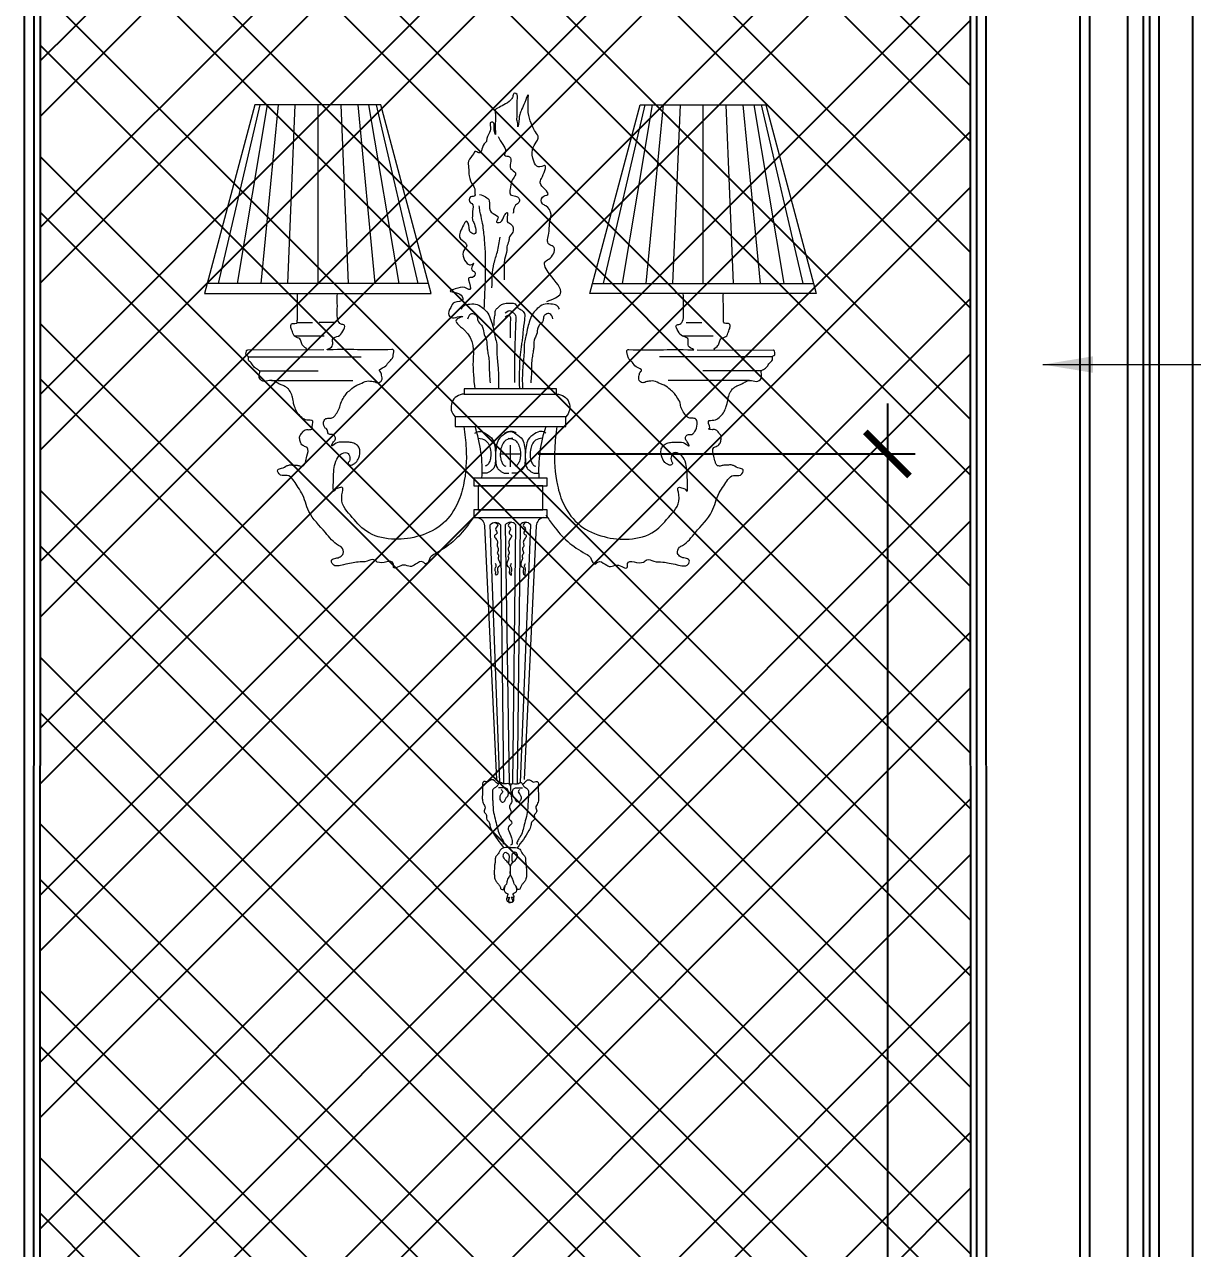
# Model space of a CAD drawing. Header units: inches. Extents: x -20583 to 399182, y -24453 to 525552.
# Drawn here: x 48377 to 49305, y 20131 to 21103 of the extents above; entities that cross this region are included whole.
import ezdxf

# ---------------------------------------------------------------- set-up
doc = ezdxf.new("R2010")
doc.units = ezdxf.units.IN
doc.header["$LTSCALE"] = 1000
doc.header["$MEASUREMENT"] = 0
doc.header["$PDMODE"] = 35
doc.layers.add('A-DIM', color=9, linetype='Continuous')
doc.layers.add('brass', color=40, linetype='Continuous')
for name, color, linetype, lineweight in [('Fabric', 253, 'Continuous', 0), ('ID-NOTES', 3, 'Continuous', 0), ('Wood treillis', 111, 'Continuous', 0)]:
    doc.layers.add(name, color=color, linetype=linetype, lineweight=lineweight)
doc.styles.add('ST9', font='romans.shx', dxfattribs={"width": 0.8})
doc.styles.add('ZZ-Dim All', font='romans.shx', dxfattribs={"width": 0.8})
doc.dimstyles.new('DIM 0200', dxfattribs={"dimscale": 200, "dimtxt": 1, "dimasz": 0.8, "dimexe": 0.5, "dimexo": 1, "dimgap": 0.4, "dimtad": 1, "dimdec": 0, "dimrnd": 10, "dimdsep": 46, "dimtxsty": 'ZZ-Dim All', "dimblk1": 'ARCHTICK', "dimblk2": 'ARCHTICK', "dimsah": 1, "dimcen": 1, "dimdle": 0.5, "dimclrd": 256, "dimclre": 256, "dimclrt": 256, "dimadec": 0, "dimazin": 2, "dimtfac": 1, "dimtdec": 0, "dimtix": 1, "dimtmove": 2, "dimatfit": 2, "dimfxl": 1, "dimfxlon": 1, "dimtolj": 1, "dimtzin": 0, "dimlwd": -1, "dimlwe": -1, "dimarcsym": 0})
doc.dimstyles.new('DIM-20', dxfattribs={"dimscale": 1000, "dimtxt": 0.044, "dimasz": 0.035, "dimexe": 0.022, "dimexo": 0.022, "dimgap": 0.022, "dimtad": 1, "dimdec": 0, "dimzin": 0, "dimdsep": 46, "dimtxsty": 'ST9', "dimblk1": 'ARCHTICK', "dimblk2": 'ARCHTICK', "dimsah": 1, "dimcen": 0.088, "dimdle": 0.04, "dimclrd": 256, "dimclre": 256, "dimclrt": 3, "dimadec": 0, "dimazin": 0, "dimtfac": 1, "dimtdec": 0, "dimtix": 1, "dimtofl": 0, "dimtmove": 1, "dimatfit": 3, "dimldrblk": 'CLOSED', "dimfxl": 1, "dimtolj": 1, "dimtzin": 0, "dimarcsym": 0})

# ---------------------------------------------------------------- blocks, each defined once
blk = doc.blocks.new('_ARCHTICK')
at = {"color": 0, "linetype": 'ByBlock', "const_width": 0.15}
blk.add_lwpolyline([(-0.5, -0.5), (0.5, 0.5)], dxfattribs=at)
blk = doc.blocks.new('wall light bronze shadex2')
at = {"layer": 'brass', "lineweight": 0}
for p, q in [((44678.44, 20833.96, 0), (44690.81, 20833.96, 0)), ((44708.37, 20833.96, 0), (44696, 20833.96, 0)), ((44987.63, 20833.96, 0), (45000, 20833.96, 0)), ((44676.18, 20823.49, 0), (44700.07, 20823.49, 0)), ((44985.37, 20823.49, 0), (45009.26, 20823.49, 0)), ((44699.63, 20812.33, 0), (44639.03, 20812.19, 0)), ((44996.38, 20812.33, 0), (45056.98, 20812.19, 0)), ((44639.66, 20806.85, 0), (44729.48, 20806.85, 0)), ((45056.35, 20806.85, 0), (44966.53, 20806.85, 0)), ((44648.39, 20795.71, 0), (44695.09, 20795.71, 0)), ((45047.62, 20795.71, 0), (45000.92, 20795.71, 0)), ((44658.03, 20788.04, 0), (44722.75, 20788.04, 0)), ((45037.98, 20788.04, 0), (44973.26, 20788.04, 0))]:
    blk.add_line(p, q, dxfattribs=at)
at = {"layer": 'brass', "color": 1, "lineweight": 0}
for p, q in [((44848, 20719.36, 0), (44848, 20736.57, 0)), ((44839.95, 20729.65, 0), (44856.06, 20729.65, 0))]:
    blk.add_line(p, q, dxfattribs=at)
at = {"layer": 'brass', "lineweight": 0, "elevation": 0}
for points in [[(44811.28, 20777.17, 0.68116), (44804.04, 20759.17, -2.488062)], [(44884.73, 20777.17, -0.68116), (44891.97, 20759.17, 2.488062)], [(44821.38, 20679.18, -0.355902), (44827.46, 20672.62), (44836.98, 20471.02)], [(44831.86, 20673.32, -0.486707), (44840.19, 20673.32), (44842.53, 20467.58), (44839.55, 20468.68), (44831.86, 20673.32)], [(44852.22, 20673.43, 0.486707), (44843.89, 20673.22), (44846.89, 20467.52), (44849.81, 20467.79), (44852.22, 20673.43)], [(44864.14, 20673.32, 0.486707), (44855.82, 20673.32), (44853.48, 20467.58), (44856.11, 20468.73), (44864.14, 20673.32)], [(44874.62, 20679.18, 0.355902), (44868.54, 20672.62), (44859.02, 20471.02)]]:
    blk.add_lwpolyline(points, format="xyb", dxfattribs=at)
for points in [[(44884.73, 20781.29), (44811.28, 20781.29), (44811.28, 20777.17), (44884.73, 20777.17)], [(44891.97, 20759.17), (44804.04, 20759.17), (44804.04, 20751.41), (44891.97, 20751.41)], [(44877.09, 20710.41), (44818.92, 20710.41), (44818.92, 20704.29), (44877.09, 20704.29)], [(44873.69, 20704.29), (44822.31, 20704.29), (44822.31, 20685.37), (44873.69, 20685.37)], [(44877.09, 20685.37), (44818.92, 20685.37), (44818.92, 20679.18), (44877.09, 20679.18)]]:
    blk.add_lwpolyline(points, close=True, dxfattribs=at)
at = {"layer": 'brass', "lineweight": 0}
for centre, start, end in [((44716.93, 20716.65, 0), 356.70709, 18.65379), ((44979.08, 20716.65, 0), 161.34621, 183.29291)]:
    blk.add_arc(centre, 108.66, start, end, dxfattribs=at)
for points, knots in [([(44876.9, 20850.86, 0), (44881.74, 20852.65, 0), (44893.44, 20856.98, 0), (44880.54, 20869.5, 0), (44872.82, 20882.17, 0), (44881.59, 20885.15, 0), (44885.04, 20894.61, 0), (44875.86, 20896.08, 0), (44879.42, 20905.21, 0), (44878.43, 20912.47, 0), (44881.46, 20920.05, 0), (44877.99, 20926.53, 0), (44872.33, 20928.08, 0), (44871.98, 20934.65, 0), (44882.51, 20935.64, 0), (44869.82, 20942.97, 0), (44873.53, 20950.2, 0), (44878.82, 20961.51, 0), (44869.15, 20955.94, 0), (44865.73, 20963.68, 0), (44864.59, 20970.18, 0), (44867.57, 20976.35, 0), (44871.87, 20981.93, 0), (44867.37, 20985.58, 0), (44863.92, 20993.54, 0), (44860.95, 20999.84, 0), (44862.98, 21019.17, 0), (44859.4, 21008.24, 0), (44857.17, 21004.12, 0), (44854.65, 20998, 0), (44855.11, 20994.64, 0), (44853.62, 20988.37, 0), (44854.11, 20992.38, 0), (44852.96, 20994.66, 0), (44853.57, 20999.39, 0), (44853.41, 21004.84, 0), (44853.06, 21010.2, 0), (44854.24, 21016.09, 0), (44850.08, 21016.31, 0), (44850.04, 21013.17, 0), (44847.59, 21009.85, 0), (44843.01, 21006.92, 0), (44838.91, 21004.99, 0), (44835.23, 21003.21, 0), (44836.54, 20998.9, 0), (44835.87, 20993.1, 0), (44835.96, 20988.63, 0), (44836.23, 20981.48, 0), (44834.62, 20988.57, 0), (44835.44, 20991.15, 0), (44834.27, 20993.71, 0), (44831.42, 20992.97, 0), (44832.48, 20989.27, 0), (44832, 20984.49, 0), (44828.69, 20980.78, 0), (44829.06, 20977.62, 0), (44825.03, 20975.69, 0), (44825.89, 20965.79, 0), (44819.84, 20970.85, 0), (44818.09, 20966.2, 0), (44813.89, 20963.39, 0), (44814.97, 20956.53, 0), (44814.88, 20950.05, 0), (44816.89, 20944.65, 0), (44820.17, 20940.59, 0), (44819.52, 20937.78, 0), (44820.26, 20933.75, 0), (44814.84, 20935.21, 0), (44815.01, 20929.47, 0), (44819.26, 20928.28, 0), (44817.42, 20922.86, 0), (44817.93, 20919.01, 0), (44817.54, 20915.88, 0), (44819.84, 20912.03, 0), (44822.32, 20902.08, 0), (44815.07, 20906.01, 0), (44815.64, 20910.01, 0), (44813.07, 20916.8, 0), (44810.14, 20910.16, 0), (44808.28, 20906.94, 0), (44806.65, 20900.55, 0), (44811.64, 20898.77, 0), (44813.89, 20894.65, 0), (44808.67, 20890.63, 0), (44810.89, 20882.35, 0), (44816.56, 20879.06, 0), (44819.89, 20882.15, 0), (44817.01, 20878.33, 0), (44816.91, 20875.37, 0), (44821.33, 20874.36, 0), (44818.8, 20868.83, 0), (44814.41, 20870.25, 0), (44815, 20865.53, 0), (44818.14, 20858.1, 0), (44810.05, 20863.25, 0), (44806.19, 20861.15, 0), (44797.44, 20859.02, 0), (44806, 20857.83, 0), (44809.46, 20856.05, 0), (44811.14, 20850.02, 0), (44802.83, 20851.6, 0), (44800.61, 20845.73, 0), (44797.25, 20840.33, 0), (44802.95, 20836.88, 0), (44805.9, 20839.08, 0), (44812.41, 20839.04, 0), (44799.94, 20836.38, 0), (44820.71, 20823.32, 0), (44817.23, 20804.82, 0), (44818.83, 20788.73, 0), (44819.64, 20781.29, 0)], [0, 0, 0, 0, 12.534422, 30.31009, 40.684003, 45.636695, 55.126575, 58.989233, 67.619899, 75.695718, 82.695684, 90.690983, 94.048421, 99.226807, 104.127109, 115.108392, 118.803015, 129.26518, 134.444992, 140.2331, 149.423749, 154.422424, 161.020419, 166.511032, 168.780889, 187.001048, 195.62792, 202.225779, 208.358529, 212.694803, 220.374247, 222.466648, 225.003943, 227.096391, 231.156132, 238.260559, 243.335218, 249.008955, 250.532682, 253.265862, 256.225527, 263.132121, 268.809996, 270.640949, 274.193162, 279.77528, 288.402153, 290.431989, 295.607266, 298.652088, 300.482292, 302.57647, 304.606306, 310.211495, 317.280545, 317.788004, 319.223997, 328.801328, 332.013524, 333.843728, 341.164653, 346.239311, 352.85588, 361.05527, 362.885475, 367.985433, 369.507878, 373.205571, 377.772703, 378.908278, 385.524832, 389.077046, 391.614409, 394.34759, 403.496028, 407.590306, 410.677189, 416.351875, 420.012284, 426.145034, 430.236348, 436.698431, 439.43154, 441.969761, 453.81691, 457.514622, 459.345612, 462.750501, 464.780337, 468.031617, 472.571478, 475.661083, 477.18346, 484.862905, 489.202246, 496.888755, 501.228097, 506.530741, 512.023439, 514.611125, 521.519393, 526.595719, 532.873035, 536.53478, 542.213655, 544.753263, 549.755031, 560.033179, 585.895787, 608.065378, 608.065378, 608.065378, 608.065378]), ([(44685.58, 20812.3, 0), (44685.7, 20812.35, 0), (44686.9, 20812.88, 0), (44683.12, 20815.18, 0), (44681.88, 20817.61, 0), (44681.25, 20821.97, 0), (44676.02, 20822.04, 0), (44675.08, 20826.76, 0), (44673.28, 20829.58, 0), (44673.43, 20832.98, 0), (44675.96, 20833.4, 0), (44678, 20833.46, 0), (44678.68, 20833.63, 0), (44678.68, 20839.02, 0), (44678.68, 20848.67, 0), (44679.03, 20854.18, 0), (44678.72, 20857.13, 0)], [437.439726, 437.439726, 437.439726, 437.439726, 437.793642, 441.136296, 444.419102, 447.910827, 452.193272, 456.595701, 460.260123, 463.035795, 464.39299, 467.311215, 469.600548, 470.602227, 471.31774, 486.719172, 486.719172, 486.719172, 486.719172]), ([(44811.07, 20751.44, 0), (44811.78, 20745.65, 0), (44813.7, 20730.18, 0), (44812.34, 20708.84, 0), (44805.79, 20687.51, 0), (44793.63, 20671.33, 0), (44774.02, 20663.01, 0), (44753.36, 20660.7, 0), (44733.11, 20666, 0), (44721.07, 20681.09, 0), (44711.53, 20691.1, 0), (44716.09, 20704.28, 0), (44710.91, 20702.38, 0), (44708.63, 20701.67, 0), (44706.88, 20697.7, 0), (44707.53, 20711.14, 0), (44707.49, 20717.53, 0), (44709.79, 20728.77, 0), (44716.93, 20731.25, 0), (44719.43, 20729.85, 0), (44720.28, 20727.45, 0), (44720.84, 20724.56, 0), (44718.61, 20722.29, 0), (44720.41, 20720.25, 0), (44723.05, 20721.28, 0), (44725.79, 20723.09, 0), (44727.86, 20727.22, 0), (44728.96, 20731.92, 0), (44727.17, 20736, 0), (44724.81, 20737.63, 0), (44722.03, 20738.62, 0), (44719.21, 20739.14, 0), (44716.09, 20738.99, 0), (44712.32, 20739.15, 0), (44709.43, 20738.45, 0), (44705.24, 20734.86, 0), (44706.91, 20739.18, 0), (44708.68, 20740.39, 0), (44709.08, 20742.78, 0), (44707.83, 20745, 0), (44705.32, 20745.14, 0), (44703.08, 20745.15, 0), (44702.33, 20749.72, 0), (44699.47, 20749.47, 0), (44698.28, 20758.83, 0), (44704.57, 20757.69, 0), (44707.22, 20758.5, 0), (44709.41, 20760.89, 0), (44710.74, 20763.55, 0), (44712.36, 20766.6, 0), (44713.29, 20770.79, 0), (44715.35, 20774.13, 0), (44717.64, 20777.97, 0), (44721.36, 20780.92, 0), (44724.77, 20784.16, 0), (44729.6, 20785.5, 0), (44732.8, 20787.82, 0), (44736.65, 20787.54, 0), (44739.67, 20787.41, 0), (44742.81, 20785.56, 0), (44746.62, 20788.11, 0), (44745.76, 20791.96, 0), (44745.18, 20794.55, 0), (44742.57, 20796.61, 0), (44748.99, 20798.47, 0), (44750.46, 20802.12, 0), (44753.42, 20804.35, 0), (44754.66, 20806.53, 0), (44755.03, 20809.1, 0), (44756.26, 20812.65, 0), (44735.61, 20811.7, 0), (44723.6, 20813.14, 0), (44700.89, 20812.28, 0), (44709.18, 20814.79, 0), (44704.47, 20822.03, 0), (44712.13, 20822.88, 0), (44714.48, 20826.57, 0), (44717.74, 20832.27, 0), (44713.25, 20832.47, 0), (44709.67, 20835.83, 0), (44710.94, 20844.65, 0), (44710.11, 20854.52, 0), (44710.69, 20857.13, 0)], [0, 0, 0, 0, 17.499902, 46.747653, 63.26858, 84.046518, 104.996809, 125.136255, 146.150605, 164.012678, 181.679284, 187.560157, 190.892737, 194.217492, 194.704321, 203.001208, 211.718582, 225.069178, 229.984228, 231.254333, 233.201467, 237.337022, 239.48098, 240.875181, 243.956427, 246.614923, 250.908982, 257.280982, 260.397928, 263.664878, 265.526096, 269.286879, 272.11918, 274.951481, 280.25648, 282.796526, 285.549994, 288.511572, 290.050663, 292.292164, 295.198764, 297.207254, 298.295967, 299.690287, 309.922616, 313.415418, 316.171024, 318.018842, 322.91141, 325.152911, 328.910463, 334.366153, 337.808796, 342.277073, 348.506222, 351.540437, 357.204106, 359.600727, 362.897572, 366.279549, 369.633059, 373.856351, 376.780774, 377.595539, 382.785221, 387.410414, 390.669795, 393.504807, 394.483682, 398.898982, 399.927694, 450.43053, 451.447371, 455.488796, 462.307217, 467.188139, 472.254206, 477.214109, 480.126766, 482.536483, 495.411916, 503.725902, 503.725902, 503.725902, 503.725902]), ([(44884.94, 20751.44, 0), (44884.22, 20745.65, 0), (44882.31, 20730.18, 0), (44883.66, 20708.84, 0), (44890.22, 20687.51, 0), (44902.37, 20671.33, 0), (44921.99, 20663.01, 0), (44942.64, 20660.7, 0), (44962.9, 20666, 0), (44974.94, 20681.09, 0), (44984.48, 20691.1, 0), (44979.92, 20704.28, 0), (44985.1, 20702.38, 0), (44987.37, 20701.67, 0), (44989.13, 20697.7, 0), (44988.47, 20711.14, 0), (44988.51, 20717.53, 0), (44986.22, 20728.77, 0), (44979.07, 20731.25, 0), (44976.58, 20729.85, 0), (44975.73, 20727.45, 0), (44975.17, 20724.56, 0), (44977.39, 20722.29, 0), (44975.59, 20720.25, 0), (44972.96, 20721.28, 0), (44970.21, 20723.09, 0), (44968.15, 20727.22, 0), (44967.05, 20731.92, 0), (44968.84, 20736, 0), (44971.19, 20737.63, 0), (44973.98, 20738.62, 0), (44976.79, 20739.14, 0), (44979.91, 20738.99, 0), (44983.69, 20739.15, 0), (44986.58, 20738.45, 0), (44990.76, 20734.86, 0), (44989.09, 20739.18, 0), (44987.33, 20740.39, 0), (44986.92, 20742.78, 0), (44988.17, 20745, 0), (44990.69, 20745.14, 0), (44992.93, 20745.15, 0), (44993.68, 20746.57, 0), (44996.54, 20749.47, 0), (44997.73, 20758.83, 0), (44991.44, 20757.69, 0), (44988.78, 20758.5, 0), (44986.6, 20760.89, 0), (44985.27, 20763.55, 0), (44983.17, 20766.6, 0), (44983.37, 20770.67, 0), (44980.65, 20774.13, 0), (44978.37, 20777.97, 0), (44974.65, 20780.92, 0), (44971.23, 20784.16, 0), (44966.41, 20785.5, 0), (44963.21, 20787.82, 0), (44959.36, 20787.54, 0), (44956.34, 20787.41, 0), (44953.2, 20785.56, 0), (44949.39, 20788.11, 0), (44950.24, 20791.96, 0), (44950.83, 20794.55, 0), (44953.44, 20796.61, 0), (44947.01, 20798.47, 0), (44945.55, 20802.12, 0), (44942.58, 20804.35, 0), (44941.35, 20806.53, 0), (44940.98, 20809.1, 0), (44939.75, 20812.65, 0), (44960.39, 20811.7, 0), (44972.41, 20813.14, 0), (44995.12, 20812.28, 0), (44986.83, 20814.79, 0), (44991.53, 20822.03, 0), (44983.88, 20822.88, 0), (44981.53, 20826.57, 0), (44978.27, 20832.27, 0), (44982.76, 20832.47, 0), (44986.33, 20835.83, 0), (44985.07, 20844.65, 0), (44985.9, 20854.52, 0), (44985.32, 20857.13, 0)], [0, 0, 0, 0, 17.499902, 46.747653, 63.26858, 84.046518, 104.996809, 125.136255, 146.150605, 164.012678, 181.679284, 187.560157, 190.892737, 194.217492, 194.704321, 203.001208, 211.718582, 225.069178, 229.984228, 231.254333, 233.201467, 237.337022, 239.48098, 240.875181, 243.956427, 246.614923, 250.908982, 257.280982, 260.397928, 263.664878, 265.526096, 269.286879, 272.11918, 274.951481, 280.25648, 282.796526, 285.549994, 288.511572, 290.050663, 292.292164, 295.198764, 297.207254, 298.295967, 299.690287, 309.922616, 313.415418, 316.171024, 318.018842, 322.91141, 325.152911, 328.910463, 334.366153, 337.808796, 342.277073, 348.506222, 351.540437, 357.204106, 359.600727, 362.897572, 366.279549, 369.633059, 373.856351, 376.780774, 377.595539, 382.785221, 387.410414, 390.669795, 393.504807, 394.483682, 398.898982, 399.927694, 450.43053, 451.447371, 455.488796, 462.307217, 467.188139, 472.254206, 477.214109, 480.126766, 482.536483, 495.411916, 503.725902, 503.725902, 503.725902, 503.725902]), ([(45010.42, 20812.3, 0), (45010.31, 20812.35, 0), (45009.11, 20812.88, 0), (45012.89, 20815.18, 0), (45014.13, 20817.61, 0), (45014.76, 20821.97, 0), (45019.99, 20822.04, 0), (45020.93, 20826.76, 0), (45022.73, 20829.58, 0), (45022.57, 20832.98, 0), (45020.05, 20833.4, 0), (45018.01, 20833.46, 0), (45017.33, 20833.63, 0), (45017.33, 20839.02, 0), (45017.33, 20848.67, 0), (45016.97, 20854.18, 0), (45017.29, 20857.13, 0)], [437.439726, 437.439726, 437.439726, 437.439726, 437.793642, 441.136296, 444.419102, 447.910827, 452.193272, 456.595701, 460.260123, 463.035795, 464.39299, 467.311215, 469.600548, 470.602227, 471.31774, 486.719172, 486.719172, 486.719172, 486.719172]), ([(44808.92, 20844.58, 0), (44809.56, 20845.79, 0), (44810.98, 20848.49, 0), (44816.28, 20848.72, 0), (44821.89, 20849.07, 0), (44826.5, 20845.4, 0), (44830.51, 20841.34, 0), (44832.5, 20835.94, 0), (44834.59, 20829.9, 0), (44835.25, 20823.92, 0), (44837.45, 20817.35, 0), (44836.93, 20810.7, 0), (44837.68, 20804.02, 0), (44838.65, 20794.48, 0), (44838.58, 20786.97, 0), (44838.46, 20781.29, 0)], [0, 0, 0, 0, 3.823046, 8.588096, 14.456077, 20.427538, 25.30417, 31.544533, 37.315719, 44.506114, 49.474241, 57.915326, 64.133334, 69.665529, 86.6587, 86.6587, 86.6587, 86.6587]), ([(44835.07, 20831.6, 0), (44835.03, 20833.56, 0), (44834.96, 20836.85, 0), (44836.09, 20840.85, 0), (44835.73, 20844.41, 0), (44838.28, 20845.76, 0), (44839.81, 20847.84, 0), (44842.17, 20848.8, 0), (44844.89, 20849.51, 0), (44847.56, 20849.39, 0), (44849.97, 20849.5, 0), (44851.92, 20848.88, 0), (44853.19, 20847.35, 0), (44854, 20845.36, 0), (44856.37, 20844.59, 0), (44857.86, 20842.99, 0), (44859.62, 20841.12, 0), (44859.3, 20838.84, 0), (44859.3, 20836.39, 0), (44858.82, 20833.91, 0), (44858.56, 20831.22, 0), (44857.99, 20828.19, 0), (44857.84, 20824.98, 0), (44857.64, 20821.18, 0), (44856.97, 20817.92, 0), (44854.95, 20804.55, 0), (44854.95, 20792.48, 0), (44855.11, 20781.29, 0)], [0, 0, 0, 0, 5.811855, 9.732066, 12.715131, 15.314411, 17.477171, 20.441505, 22.643198, 25.908738, 28.358724, 29.874849, 31.82241, 34.16911, 35.902612, 38.866404, 40.762495, 43.210178, 45.250759, 48.233849, 50.698471, 53.379065, 57.466531, 60.32697, 64.766454, 67.447049, 100.876678, 100.876678, 100.876678, 100.876678]), ([(44887.08, 20844.58, 0), (44886.45, 20845.79, 0), (44885.03, 20848.49, 0), (44879.72, 20848.72, 0), (44874.12, 20849.07, 0), (44869.5, 20845.4, 0), (44865.49, 20841.34, 0), (44863.51, 20835.94, 0), (44861.42, 20829.9, 0), (44860.76, 20823.92, 0), (44858.55, 20817.35, 0), (44859.08, 20810.7, 0), (44858.32, 20804.02, 0), (44857.36, 20794.48, 0), (44857.43, 20786.97, 0), (44857.55, 20781.29, 0)], [0, 0, 0, 0, 3.823046, 8.588096, 14.456077, 20.427538, 25.30417, 31.544533, 37.315719, 44.506114, 49.474241, 57.915326, 64.133334, 69.665529, 86.6587, 86.6587, 86.6587, 86.6587]), ([(44819.81, 20681.01, 0), (44817.85, 20678.19, 0), (44812.65, 20670.71, 0), (44802.81, 20659.3, 0), (44792.09, 20652.33, 0), (44783.47, 20647.85, 0), (44783.23, 20643.15, 0), (44780.13, 20641.9, 0), (44777.86, 20645.67, 0), (44772.98, 20642.12, 0), (44768.19, 20639.13, 0), (44762.79, 20643.43, 0), (44754.39, 20636.38, 0), (44755.83, 20647.53, 0), (44744.22, 20640.56, 0), (44739.12, 20646.85, 0), (44733.44, 20643.35, 0), (44727.6, 20644.21, 0), (44721.31, 20642.65, 0), (44715.06, 20641.87, 0), (44707.33, 20639.09, 0), (44704.85, 20645.95, 0), (44709.45, 20646.79, 0), (44712.75, 20647.59, 0), (44716.2, 20650.82, 0), (44714.5, 20655.45, 0), (44707.63, 20658.5, 0), (44699.99, 20669.49, 0), (44686.86, 20681.34, 0), (44684.14, 20696.39, 0), (44678.55, 20704.19, 0), (44675.52, 20709.2, 0), (44670.98, 20713.77, 0), (44665.25, 20711.07, 0), (44661.59, 20717.59, 0), (44667.13, 20718.16, 0), (44669.75, 20720.19, 0), (44673.25, 20721.24, 0), (44675.85, 20720.48, 0), (44678.64, 20720.9, 0), (44681.08, 20719.8, 0), (44684.25, 20720.24, 0), (44685.4, 20723.95, 0), (44686.23, 20728.05, 0), (44688.33, 20734.73, 0), (44683.41, 20735.74, 0), (44681.06, 20738.17, 0), (44680.54, 20741.31, 0), (44680.32, 20744.27, 0), (44682.44, 20746.12, 0), (44683.38, 20748.34, 0), (44686.3, 20749.49, 0), (44687.65, 20748.48, 0), (44691.15, 20749.67, 0), (44689.68, 20751.15, 0), (44693.24, 20757.28, 0), (44685.57, 20755.74, 0), (44682.08, 20758.7, 0), (44678.47, 20761.94, 0), (44676.91, 20766.13, 0), (44675.49, 20770.21, 0), (44675.03, 20774.48, 0), (44673.68, 20778.42, 0), (44671.73, 20781.21, 0), (44669.36, 20783.13, 0), (44666.7, 20784.34, 0), (44663.82, 20785.45, 0), (44661.16, 20787.05, 0), (44657.21, 20788.79, 0), (44652.86, 20786.33, 0), (44648.07, 20789.17, 0), (44648.35, 20792.65, 0), (44649.15, 20795.46, 0), (44646.46, 20797.01, 0), (44643.84, 20798.73, 0), (44642.29, 20802.08, 0), (44639.1, 20803.97, 0), (44640.15, 20807.52, 0), (44637.3, 20808.02, 0), (44638.06, 20810.36, 0), (44638.36, 20812.21, 0), (44638.83, 20812.21, 0), (44639.03, 20812.19, 0)], [0, 0, 0, 0, 10.340615, 27.363607, 44.456709, 49.386965, 54.903269, 55.854043, 58.439951, 64.718556, 69.29818, 74.549564, 82.866432, 85.885601, 98.572551, 101.824272, 107.368855, 114.610748, 119.80163, 126.229989, 134.955662, 138.381219, 142.014028, 145.817309, 149.436526, 154.472969, 157.309072, 171.761364, 193.164598, 208.955163, 215.708211, 221.543103, 227.134823, 232.555943, 237.259193, 240.497539, 245.474209, 247.953761, 250.975878, 253.38152, 256.153819, 258.926118, 261.613658, 266.568636, 273.360927, 276.393276, 279.710962, 282.933926, 285.941502, 287.793739, 290.94845, 293.054777, 295.796127, 297.734298, 297.864618, 303.732553, 308.219802, 312.828482, 317.900386, 322.342112, 326.00401, 330.869766, 335.172241, 338.334972, 340.948278, 344.238256, 347.039518, 350.166086, 353.655841, 359.279172, 363.508542, 367.239902, 369.030095, 371.440844, 375.139028, 378.738954, 382.081608, 385.228746, 386.102229, 389.509735, 390.382749, 390.918894, 390.918894, 390.918894, 390.918894]), ([(44876.19, 20681.01, 0), (44878.16, 20678.19, 0), (44883.35, 20670.71, 0), (44893.2, 20659.3, 0), (44903.92, 20652.33, 0), (44912.54, 20647.85, 0), (44912.78, 20643.15, 0), (44915.87, 20641.9, 0), (44918.15, 20645.67, 0), (44923.03, 20642.12, 0), (44927.81, 20639.13, 0), (44933.21, 20643.43, 0), (44941.62, 20636.38, 0), (44940.17, 20647.53, 0), (44951.78, 20640.56, 0), (44956.89, 20646.85, 0), (44962.57, 20643.35, 0), (44968.41, 20644.21, 0), (44974.7, 20642.65, 0), (44980.95, 20641.87, 0), (44988.68, 20639.09, 0), (44991.16, 20645.95, 0), (44986.56, 20646.79, 0), (44983.26, 20647.59, 0), (44979.8, 20650.82, 0), (44981.5, 20655.45, 0), (44988.38, 20658.5, 0), (44996.01, 20669.49, 0), (45009.15, 20681.34, 0), (45011.86, 20696.39, 0), (45017.46, 20704.19, 0), (45020.49, 20709.2, 0), (45025.03, 20713.77, 0), (45030.76, 20711.07, 0), (45034.42, 20717.59, 0), (45028.87, 20718.16, 0), (45026.25, 20720.19, 0), (45022.75, 20721.24, 0), (45020.16, 20720.48, 0), (45017.36, 20720.9, 0), (45014.93, 20719.8, 0), (45011.76, 20720.24, 0), (45010.61, 20723.95, 0), (45009.78, 20728.05, 0), (45007.67, 20734.73, 0), (45012.6, 20735.74, 0), (45014.95, 20738.17, 0), (45015.47, 20741.31, 0), (45015.69, 20744.27, 0), (45013.57, 20746.12, 0), (45012.62, 20748.34, 0), (45009.7, 20749.49, 0), (45008.36, 20748.48, 0), (45004.86, 20749.67, 0), (45007.74, 20749.59, 0), (45002.77, 20757.28, 0), (45010.44, 20755.74, 0), (45013.92, 20758.7, 0), (45017.54, 20761.94, 0), (45019.09, 20766.13, 0), (45020.52, 20770.21, 0), (45020.98, 20774.48, 0), (45022.33, 20778.42, 0), (45024.27, 20781.21, 0), (45026.65, 20783.13, 0), (45029.3, 20784.34, 0), (45032.18, 20785.45, 0), (45034.84, 20787.05, 0), (45038.8, 20788.79, 0), (45043.15, 20786.33, 0), (45047.94, 20789.17, 0), (45047.66, 20792.65, 0), (45046.86, 20795.46, 0), (45049.55, 20797.01, 0), (45052.17, 20798.73, 0), (45053.71, 20802.08, 0), (45056.91, 20803.97, 0), (45055.86, 20807.52, 0), (45058.71, 20808.02, 0), (45057.95, 20810.36, 0), (45057.65, 20812.21, 0), (45057.18, 20812.21, 0), (45056.98, 20812.19, 0)], [0, 0, 0, 0, 10.340615, 27.363607, 44.456709, 49.386965, 54.903269, 55.854043, 58.439951, 64.718556, 69.29818, 74.549564, 82.866432, 85.885601, 98.572551, 101.824272, 107.368855, 114.610748, 119.80163, 126.229989, 134.955662, 138.381219, 142.014028, 145.817309, 149.436526, 154.472969, 157.309072, 171.761364, 193.164598, 208.955163, 215.708211, 221.543103, 227.134823, 232.555943, 237.259193, 240.497539, 245.474209, 247.953761, 250.975878, 253.38152, 256.153819, 258.926118, 261.613658, 266.568636, 273.360927, 276.393276, 279.710962, 282.933926, 285.941502, 287.793739, 290.94845, 293.054777, 295.796127, 297.734298, 297.864618, 303.732553, 308.219802, 312.828482, 317.900386, 322.342112, 326.00401, 330.869766, 335.172241, 338.334972, 340.948278, 344.238256, 347.039518, 350.166086, 353.655841, 359.279172, 363.508542, 367.239902, 369.030095, 371.440844, 375.139028, 378.738954, 382.081608, 385.228746, 386.102229, 389.509735, 390.382749, 390.918894, 390.918894, 390.918894, 390.918894])]:
    blk.add_open_spline(points, degree=3, knots=knots, dxfattribs=at)
for points in [[(44838.28, 20981.94, 0), (44841.87, 20975.37, 0), (44843.97, 20969.99, 0), (44843.37, 20967, 0), (44847.26, 20965.81, 0), (44848.15, 20960.73, 0), (44848.15, 20956.54, 0), (44852.04, 20952.96, 0), (44848.75, 20945.78, 0), (44848.45, 20943.69, 0), (44848.15, 20935.62, 0), (44852.04, 20934.43, 0), (44854.73, 20932.94, 0), (44855.03, 20929.95, 0), (44852.94, 20927.86, 0), (44850.55, 20923.67, 0), (44850.25, 20920.98, 0), (44850.25, 20921.28, 0)], [(44823.38, 20935.87, 0), (44831.24, 20930.74, 0), (44831.84, 20923.18, 0), (44834.26, 20920.77, 0), (44838.19, 20917.14, 0), (44836.98, 20913.82, 0), (44840.01, 20913.82, 0), (44843.33, 20919.26, 0), (44845.45, 20921.37, 0), (44846.06, 20913.52, 0), (44847.26, 20912.91, 0), (44849.68, 20910.8, 0), (44850.29, 20908.08, 0), (44849.99, 20905.96, 0), (44847.26, 20902.04, 0), (44846.66, 20898.71, 0), (44845.15, 20894.18, 0), (44845.15, 20891.46, 0), (44843.33, 20884.21, 0), (44843.03, 20880.59, 0), (44843.03, 20873.94, 0), (44843.03, 20867.9, 0)], [(44827.15, 20844.66, 0), (44827.75, 20896.33, 0), (44826.68, 20907.52, 0), (44825.61, 20914.45, 0), (44823.75, 20922.44, 0), (44823.21, 20926.71, 0)], [(44833.35, 20861.69, 0), (44834.95, 20880.88, 0), (44837.62, 20890.2, 0), (44839.75, 20901.93, 0)], [(44814.25, 20837.09, 0), (44816.64, 20840.98, 0), (44819.89, 20840.55, 0), (44821.4, 20839.03, 0), (44822.05, 20835.57, 0), (44825.09, 20831.89, 0), (44826.39, 20828.86, 0), (44827.69, 20823.23, 0), (44828.56, 20821.71, 0), (44829.42, 20814.79, 0), (44829.86, 20811.54, 0), (44830.51, 20807.21, 0), (44830.94, 20804.83, 0), (44831.16, 20799.41, 0), (44831.81, 20786.21, 0)], [(44843.83, 20841.77, 0), (44848.4, 20843.42, 0), (44849.86, 20842.14, 0), (44851.69, 20840.49, 0), (44852.24, 20838.66, 0), (44852.24, 20835.56, 0), (44852.06, 20832.08, 0), (44851.88, 20827.15, 0), (44851.33, 20809.6, 0), (44851.14, 20786.39, 0)], [(44881.75, 20837.09, 0), (44879.37, 20840.98, 0), (44876.12, 20840.55, 0), (44874.6, 20839.03, 0), (44873.95, 20835.57, 0), (44870.92, 20831.89, 0), (44869.62, 20828.86, 0), (44868.32, 20823.23, 0), (44867.45, 20821.71, 0), (44866.58, 20814.79, 0), (44866.15, 20811.54, 0), (44865.5, 20807.21, 0), (44865.07, 20804.83, 0), (44864.85, 20799.41, 0), (44864.2, 20786.21, 0)], [(44843.9, 20838.51, 0), (44846.85, 20839.92, 0), (44848.01, 20838, 0), (44848.01, 20835.69, 0), (44847.75, 20831.85, 0), (44847.75, 20829.15, 0), (44847.75, 20821.98, 0)], [(44819.74, 20746.24, 0), (44823.67, 20747.55, 0), (44828.77, 20745.66, 0), (44833.86, 20741.01, 0), (44835.61, 20735.48, 0), (44836.19, 20729.37, 0), (44836.04, 20723.99, 0), (44834.73, 20718.32, 0), (44832.84, 20716.57, 0), (44830.95, 20715.12, 0), (44828.62, 20714.39, 0), (44825.57, 20714.46, 0)], [(44852.64, 20746.24, 0), (44848.71, 20747.55, 0), (44843.62, 20745.66, 0), (44838.52, 20741.01, 0), (44836.78, 20735.48, 0), (44836.19, 20729.37, 0), (44836.34, 20723.99, 0), (44837.65, 20718.32, 0), (44839.54, 20716.57, 0), (44841.43, 20715.12, 0), (44843.76, 20714.39, 0), (44846.82, 20714.46, 0)], [(44843.37, 20746.24, 0), (44847.3, 20747.55, 0), (44852.39, 20745.66, 0), (44857.48, 20741.01, 0), (44859.23, 20735.48, 0), (44859.81, 20729.37, 0), (44859.67, 20723.99, 0), (44858.36, 20718.32, 0), (44856.47, 20716.57, 0), (44854.57, 20715.12, 0), (44852.24, 20714.39, 0), (44849.19, 20714.46, 0)], [(44876.27, 20746.24, 0), (44872.34, 20747.55, 0), (44867.24, 20745.66, 0), (44862.15, 20741.01, 0), (44860.4, 20735.48, 0), (44859.82, 20729.37, 0), (44859.96, 20723.99, 0), (44861.27, 20718.32, 0), (44863.17, 20716.57, 0), (44865.06, 20715.12, 0), (44867.39, 20714.39, 0), (44870.44, 20714.46, 0)], [(44822.52, 20742.28, 0), (44828.04, 20740.57, 0), (44832.11, 20732.72, 0), (44832.26, 20726.75, 0), (44831.24, 20723.12, 0), (44829.64, 20720.79, 0), (44827.89, 20719.92, 0)], [(44849.86, 20742.28, 0), (44844.34, 20740.57, 0), (44840.27, 20732.72, 0), (44840.12, 20726.75, 0), (44841.14, 20723.12, 0), (44842.74, 20720.79, 0), (44844.49, 20719.92, 0)], [(44846.15, 20742.28, 0), (44851.66, 20740.57, 0), (44855.74, 20732.72, 0), (44855.88, 20726.75, 0), (44854.86, 20723.12, 0), (44853.26, 20720.79, 0), (44851.52, 20719.92, 0)], [(44873.48, 20742.28, 0), (44867.97, 20740.57, 0), (44863.89, 20732.72, 0), (44863.75, 20726.75, 0), (44864.77, 20723.12, 0), (44866.37, 20720.79, 0), (44868.11, 20719.92, 0)], [(44835.29, 20675.3, 0), (44837.89, 20673.12, 0), (44836.09, 20669.79, 0), (44837.37, 20666.79, 0), (44835.4, 20664.74, 0), (44836.77, 20661.91, 0), (44837.8, 20659.52, 0), (44837.37, 20656.69, 0), (44838.06, 20655.24, 0), (44837.97, 20652.07, 0), (44837.54, 20650.79, 0), (44838.49, 20649.42, 0), (44838.32, 20646.42, 0), (44838.92, 20644.97, 0), (44839.34, 20640.52, 0), (44837.89, 20639.41, 0), (44837.97, 20636.15, 0), (44837.63, 20634.19, 0), (44836.6, 20633.24, 0), (44836.26, 20634.36, 0), (44836.35, 20635.98, 0), (44836, 20636.67, 0), (44835.92, 20637.27, 0), (44836.17, 20639.32, 0), (44836.69, 20640.26, 0), (44836, 20642.74, 0)], [(44848.74, 20675.32, 0), (44846.2, 20673.08, 0), (44848.09, 20669.79, 0), (44846.88, 20666.76, 0), (44848.9, 20664.76, 0), (44847.6, 20661.9, 0), (44846.64, 20659.48, 0), (44847.14, 20656.66, 0), (44846.49, 20655.19, 0), (44846.66, 20652.03, 0), (44847.12, 20650.76, 0), (44846.21, 20649.36, 0), (44846.46, 20646.37, 0), (44845.9, 20644.9, 0), (44845.59, 20640.44, 0), (44847.07, 20639.37, 0), (44847.07, 20636.12, 0), (44847.46, 20634.16, 0), (44848.51, 20633.24, 0), (44848.83, 20634.37, 0), (44848.7, 20635.99, 0), (44849.03, 20636.68, 0), (44849.1, 20637.28, 0), (44848.79, 20639.33, 0), (44848.25, 20640.26, 0), (44848.87, 20642.76, 0)], [(44860.72, 20675.3, 0), (44858.12, 20673.12, 0), (44859.92, 20669.79, 0), (44858.63, 20666.79, 0), (44860.6, 20664.74, 0), (44859.23, 20661.91, 0), (44858.21, 20659.52, 0), (44858.63, 20656.69, 0), (44857.95, 20655.24, 0), (44858.03, 20652.07, 0), (44858.46, 20650.79, 0), (44857.52, 20649.42, 0), (44857.69, 20646.42, 0), (44857.09, 20644.97, 0), (44856.66, 20640.52, 0), (44858.12, 20639.41, 0), (44858.03, 20636.15, 0), (44858.38, 20634.19, 0), (44859.4, 20633.24, 0), (44859.75, 20634.36, 0), (44859.66, 20635.98, 0), (44860, 20636.67, 0), (44860.09, 20637.27, 0), (44859.83, 20639.32, 0), (44859.32, 20640.26, 0), (44860, 20642.74, 0)], [(44838.51, 20467.5, 0), (44836.94, 20468.43, 0), (44835.33, 20470.04, 0), (44833.32, 20470.84, 0), (44831.18, 20469.9, 0), (44829.84, 20468.97, 0), (44827.82, 20469.5, 0), (44826.08, 20468.7, 0), (44825.81, 20466.42, 0), (44825.81, 20461.6, 0), (44825.68, 20455.98, 0), (44826.35, 20452.09, 0), (44827.82, 20448.61, 0), (44827.15, 20445.4, 0), (44828.76, 20443.25, 0), (44829.17, 20439.24, 0), (44830.91, 20437.36, 0), (44831.71, 20434.55, 0), (44833.32, 20430.4, 0), (44842.7, 20416.74, 0)], [(44857.5, 20467.5, 0), (44859.07, 20468.43, 0), (44860.68, 20470.04, 0), (44862.69, 20470.84, 0), (44864.83, 20469.9, 0), (44866.17, 20468.97, 0), (44868.18, 20469.5, 0), (44869.93, 20468.7, 0), (44870.19, 20466.42, 0), (44870.19, 20461.6, 0), (44870.33, 20455.98, 0), (44869.66, 20452.09, 0), (44868.18, 20448.61, 0), (44868.85, 20445.4, 0), (44867.24, 20443.25, 0), (44866.84, 20439.24, 0), (44865.1, 20437.36, 0), (44864.3, 20434.55, 0), (44862.69, 20430.4, 0), (44853.3, 20416.74, 0)], [(44848, 20465.75, 0), (44846.73, 20467.63, 0), (44842.53, 20467.58, 0), (44839.55, 20468.68, 0), (44838.28, 20467.09, 0), (44836.81, 20465.08, 0), (44835.2, 20464.01, 0), (44834.12, 20463.07, 0), (44833.72, 20459.99, 0), (44833.72, 20456.65, 0), (44833.99, 20453.03, 0), (44834.26, 20448.21, 0), (44835.33, 20441.51, 0), (44837.07, 20434.95, 0), (44838.28, 20430, 0), (44840.56, 20425.04, 0), (44842.17, 20422.36, 0), (44842.57, 20419.95, 0), (44842.03, 20419.95, 0)], [(44840.65, 20463.14, 0), (44841.72, 20461.13, 0), (44840.77, 20459.71, 0), (44839.71, 20457.71, 0), (44840.06, 20454.28, 0), (44841.95, 20452.98, 0), (44843.61, 20454.16, 0), (44844.55, 20456.52, 0), (44845.38, 20457.23, 0), (44846.21, 20458.65, 0), (44846.33, 20461.13, 0), (44845.74, 20463.26, 0), (44843.84, 20464.32, 0), (44842.19, 20464.44, 0), (44838.41, 20464.32, 0)], [(44848, 20465.75, 0), (44848.97, 20455.7, 0), (44848.89, 20452.76, 0), (44847.18, 20449.75, 0), (44848.56, 20445.02, 0), (44846.85, 20440.21, 0), (44849.13, 20436.38, 0), (44847.18, 20434.34, 0), (44848.96, 20424.64, 0), (44848, 20418.79, 0), (44847.94, 20418.79, 0)], [(44848, 20465.75, 0), (44849.28, 20467.63, 0), (44853.48, 20467.58, 0), (44856.45, 20468.68, 0), (44857.73, 20467.09, 0), (44859.2, 20465.08, 0), (44860.81, 20464.01, 0), (44861.88, 20463.07, 0), (44862.28, 20459.99, 0), (44862.28, 20456.65, 0), (44862.02, 20453.03, 0), (44861.75, 20448.21, 0), (44860.68, 20441.51, 0), (44858.93, 20434.95, 0), (44857.73, 20430, 0), (44855.45, 20425.04, 0), (44853.84, 20422.36, 0), (44853.44, 20419.95, 0), (44853.97, 20419.95, 0)], [(44855.35, 20463.14, 0), (44854.29, 20461.13, 0), (44855.24, 20459.71, 0), (44856.3, 20457.71, 0), (44855.95, 20454.28, 0), (44854.05, 20452.98, 0), (44852.4, 20454.16, 0), (44851.45, 20456.52, 0), (44850.63, 20457.23, 0), (44849.8, 20458.65, 0), (44849.68, 20461.13, 0), (44850.27, 20463.26, 0), (44852.16, 20464.32, 0), (44853.82, 20464.44, 0), (44857.6, 20464.32, 0)], [(44848, 20416.96, 0), (44842.7, 20416.74, 0), (44840.54, 20415.56, 0), (44838.32, 20411.88, 0), (44836.52, 20409.91, 0), (44835.95, 20407.37, 0), (44835.95, 20405.57, 0), (44835.45, 20403.03, 0), (44835.37, 20400.98, 0), (44835.21, 20398.61, 0), (44835.21, 20395.74, 0), (44835.45, 20392.95, 0), (44836.11, 20391.07, 0), (44837.5, 20389.02, 0), (44838.9, 20387.38, 0), (44840.05, 20385.25, 0), (44840.62, 20383.86, 0), (44842.22, 20383.57, 0), (44843.71, 20386.53, 0), (44844.7, 20387.52, 0), (44845.69, 20390.82, 0), (44846.51, 20392.63, 0), (44848, 20395.6, 0), (44848, 20399.88, 0), (44848, 20401.7, 0), (44846.54, 20404.44, 0), (44842.41, 20411.15, 0), (44843.64, 20413.11, 0), (44846.49, 20411.57, 0), (44846.94, 20410.19, 0), (44846.84, 20407.69, 0), (44846.54, 20404.44, 0)], [(44848, 20416.96, 0), (44853.3, 20416.74, 0), (44855.47, 20415.56, 0), (44857.68, 20411.88, 0), (44859.49, 20409.91, 0), (44860.06, 20407.37, 0), (44860.06, 20405.57, 0), (44860.55, 20403.03, 0), (44860.63, 20400.98, 0), (44860.8, 20398.61, 0), (44860.8, 20395.74, 0), (44860.55, 20392.95, 0), (44859.9, 20391.07, 0), (44858.5, 20389.02, 0), (44857.11, 20387.38, 0), (44855.96, 20385.25, 0), (44855.39, 20383.86, 0), (44853.78, 20383.57, 0), (44852.3, 20386.53, 0), (44851.31, 20387.52, 0), (44850.32, 20390.82, 0), (44849.49, 20392.63, 0), (44848, 20395.6, 0), (44848, 20399.88, 0), (44848, 20401.7, 0), (44849.47, 20404.44, 0), (44853.6, 20411.15, 0), (44852.37, 20413.11, 0), (44849.52, 20411.57, 0), (44849.07, 20410.19, 0), (44849.17, 20407.69, 0), (44849.47, 20404.44, 0)], [(44843.47, 20386.1, 0), (44843.44, 20381.77, 0), (44844.82, 20380.64, 0), (44845.96, 20380.15, 0), (44845.39, 20377.56, 0), (44846.12, 20377.15, 0), (44847.01, 20377.4, 0), (44846.36, 20374.56, 0), (44846.85, 20373.34, 0), (44848, 20373.34, 0), (44850.26, 20374.15, 0), (44850.42, 20377.23, 0), (44849.93, 20377.8, 0)], [(44852.54, 20386.1, 0), (44852.56, 20381.77, 0), (44851.18, 20380.64, 0), (44850.05, 20380.15, 0), (44850.62, 20377.56, 0), (44849.89, 20377.15, 0), (44848.99, 20377.4, 0), (44849.64, 20374.56, 0), (44849.16, 20373.34, 0), (44848, 20373.34, 0), (44845.75, 20374.15, 0), (44845.59, 20377.23, 0), (44846.07, 20377.8, 0)]]:
    blk.add_spline(points, degree=3, dxfattribs=at)
at = {"layer": 'Fabric', "lineweight": 0}
for p, q in [((44648.77, 21007.13), (44615.61, 20865.13)), ((44654.67, 21007.13), (44630.76, 20865.13)), ((44663.37, 21007.13), (44649.63, 20865.13)), ((44676.79, 21007.13), (44670.9, 20865.13)), ((44694.99, 21007.13), (44694.99, 20865.13)), ((44713.2, 21007.13), (44719.09, 20865.13)), ((44726.61, 21007.13), (44740.35, 20865.13)), ((44735.32, 21007.13), (44759.23, 20865.13)), ((44741.22, 21007.13), (44774.38, 20865.13)), ((44954.79, 21007.13), (44921.63, 20865.13)), ((44960.69, 21007.13), (44936.78, 20865.13)), ((44969.39, 21007.13), (44955.65, 20865.13)), ((44982.81, 21007.13), (44976.92, 20865.13)), ((45001.01, 21007.13), (45001.01, 20865.13)), ((45019.22, 21007.13), (45025.11, 20865.13)), ((45032.63, 21007.13), (45046.37, 20865.13)), ((45041.34, 21007.13), (45065.25, 20865.13)), ((45047.24, 21007.13), (45080.4, 20865.13)), ((44782.86, 20865.13), (44607.13, 20865.13)), ((44913.15, 20865.13), (45088.88, 20865.13))]:
    blk.add_line(p, q, dxfattribs=at)
for points in [[(44744.99, 21007.13), (44644.99, 21007.13), (44604.99, 20857.13), (44784.99, 20857.13), (44744.99, 21007.13)], [(44951.01, 21007.13), (45051.01, 21007.13), (45091.01, 20857.13), (44911.01, 20857.13), (44951.01, 21007.13)]]:
    blk.add_lwpolyline(points, dxfattribs=at)
blk = doc.blocks.new('*D371')
at = {"layer": 'A-DIM', "lineweight": -2, "transparency": 16777216}
for p, q in [((49062.49, 20802.05), (49062.49, 18822.05)), ((48784.92, 20762.05), (49084.49, 20762.05)), ((49010.54, 18862.05), (49084.49, 18862.05))]:
    blk.add_line(p, q, dxfattribs=at)
at = {"layer": 'Defpoints', "color": 0, "transparency": 16777216}
for p in [(48762.92, 20762.05), (48988.54, 18862.05, 0), (49062.49, 18862.05)]:
    blk.add_point(p, dxfattribs=at)
at = {"layer": 'A-DIM', "lineweight": -2, "transparency": 16777216, "xscale": 35, "yscale": 35, "zscale": 35}
for p, rotation in [((49062.49, 20762.05), 90), ((49062.49, 18862.05), 270)]:
    blk.add_blockref('_ARCHTICK', p, dxfattribs=dict(at, rotation=rotation))
at = {"layer": 'A-DIM', "color": 3, "transparency": 16777216, "insert": (49007.49, 19812.05), "char_height": 66, "attachment_point": 5, "rotation": 90, "style": 'ST9'}
blk.add_mtext('\\A1;1900', dxfattribs=at)
blk = doc.blocks.new('_CLOSED')
at = {"color": 0, "linetype": 'ByBlock'}
for p, q in [((-1, 0.167), (0, 0)), ((-1, 0.167), (-1, -0.167)), ((0, 0), (-1, -0.167)), ((0, 0), (-1, 0))]:
    blk.add_line(p, q, dxfattribs=at)

msp = doc.modelspace()

# ---------------------------------------------------------------- hatches: boundary and pattern name
at = {"layer": 'Wood treillis', "lineweight": -2}
h = msp.add_hatch(dxfattribs=at)
h.set_pattern_fill('ANSI32', color=256, scale=250)
h.set_pattern_definition([(45, (36197.83, -0.06), (-66.29126, 66.29126), []), (45, (36242.02, -0.06), (-66.29126, 66.29126), [])])
h.paths.add_polyline_path([(48397.5, 19167.05), (48389.23, 19167.05), (48389.36, 21862.06), (48397.48, 21862.06), (49128.29, 21862.01), (49128.47, 19167)])
h = msp.add_hatch(dxfattribs=at)
h.set_pattern_fill('ANSI32', color=256, scale=250, angle=90)
h.set_pattern_definition([(135, (36197.83, -0.06), (-66.29126, -66.29126), []), (135, (36197.83, 44.13), (-66.29126, -66.29126), [])])
h.paths.add_polyline_path([(48755.99, 19166.98), (49128.47, 19167), (49128.29, 21862.01), (48755.97, 21861.98), (48389.36, 21861.98), (48389.23, 19166.98)])

# ---------------------------------------------------------------- linework, layer by layer
for p, q in [((49253.28, 21874.55, 0), (49253.28, 19042.05, 0)), ((49265.78, 21849.55, 0), (49265.78, 19042.09, 0)), ((49270.78, 21849.55, 0), (49270.78, 19042.09, 0)), ((49278.28, 21837.05, 0), (49278.28, 19042.05, 0)), ((49305.02, 21837.05, 0), (49305.02, 18862.05, 0))]:
    msp.add_line(p, q, dxfattribs=at)
at = {"layer": 'Wood treillis', "lineweight": -2, "elevation": 0}
for points in [[(49215.78, 19042.05), (49215.78, 21949.55)], [(49223.28, 19042.05), (49223.28, 21957.05)]]:
    msp.add_lwpolyline(points, dxfattribs=at)
for points in [[(48397.5, 19154.55), (48376.72, 19154.55), (48376.86, 21874.56), (48397.48, 21874.56), (49140.78, 21874.51), (49140.97, 19154.5)], [(48397.5, 19162.05), (48384.23, 19162.05), (48384.36, 21867.06), (48397.48, 21867.06), (49133.29, 21867.01), (49133.47, 19162)], [(48397.5, 19167.05), (48389.23, 19167.05), (48389.36, 21862.06), (48397.48, 21862.06), (49128.29, 21862.01), (49128.47, 19167)]]:
    msp.add_lwpolyline(points, close=True, dxfattribs=at)

# ---------------------------------------------------------------- block references
at = {"color": 2}
msp.add_blockref('wall light bronze shadex2', (3914.92, 32.4, 0), dxfattribs=at)

# ---------------------------------------------------------------- dimensions: what is measured, and where the dimension line sits
at = {"layer": 'A-DIM'}
dim = msp.add_linear_dim(base=(49062.49, 18862.05, 0), p1=(48762.92, 20762.05, 0), p2=(48988.54, 18862.05, 0), angle=90, dimstyle='DIM-20', override={"dimtxt": 0.066}, dxfattribs=at)
dim.commit()
dim.dimension.update_dxf_attribs({"geometry": '*D371', "text_midpoint": (49007.49, 19812.05, 0)})

# ---------------------------------------------------------------- leaders
at = {"layer": 'ID-NOTES'}
msp.add_leader([(49186.06, 20833.07, 0), (50114.83, 20833.07, 0)], dimstyle='DIM 0200', override={"dimasz": 0.2, "dimtad": 0, "dimclrd": 8}, dxfattribs=at)

doc.saveas('drawing.dxf')
